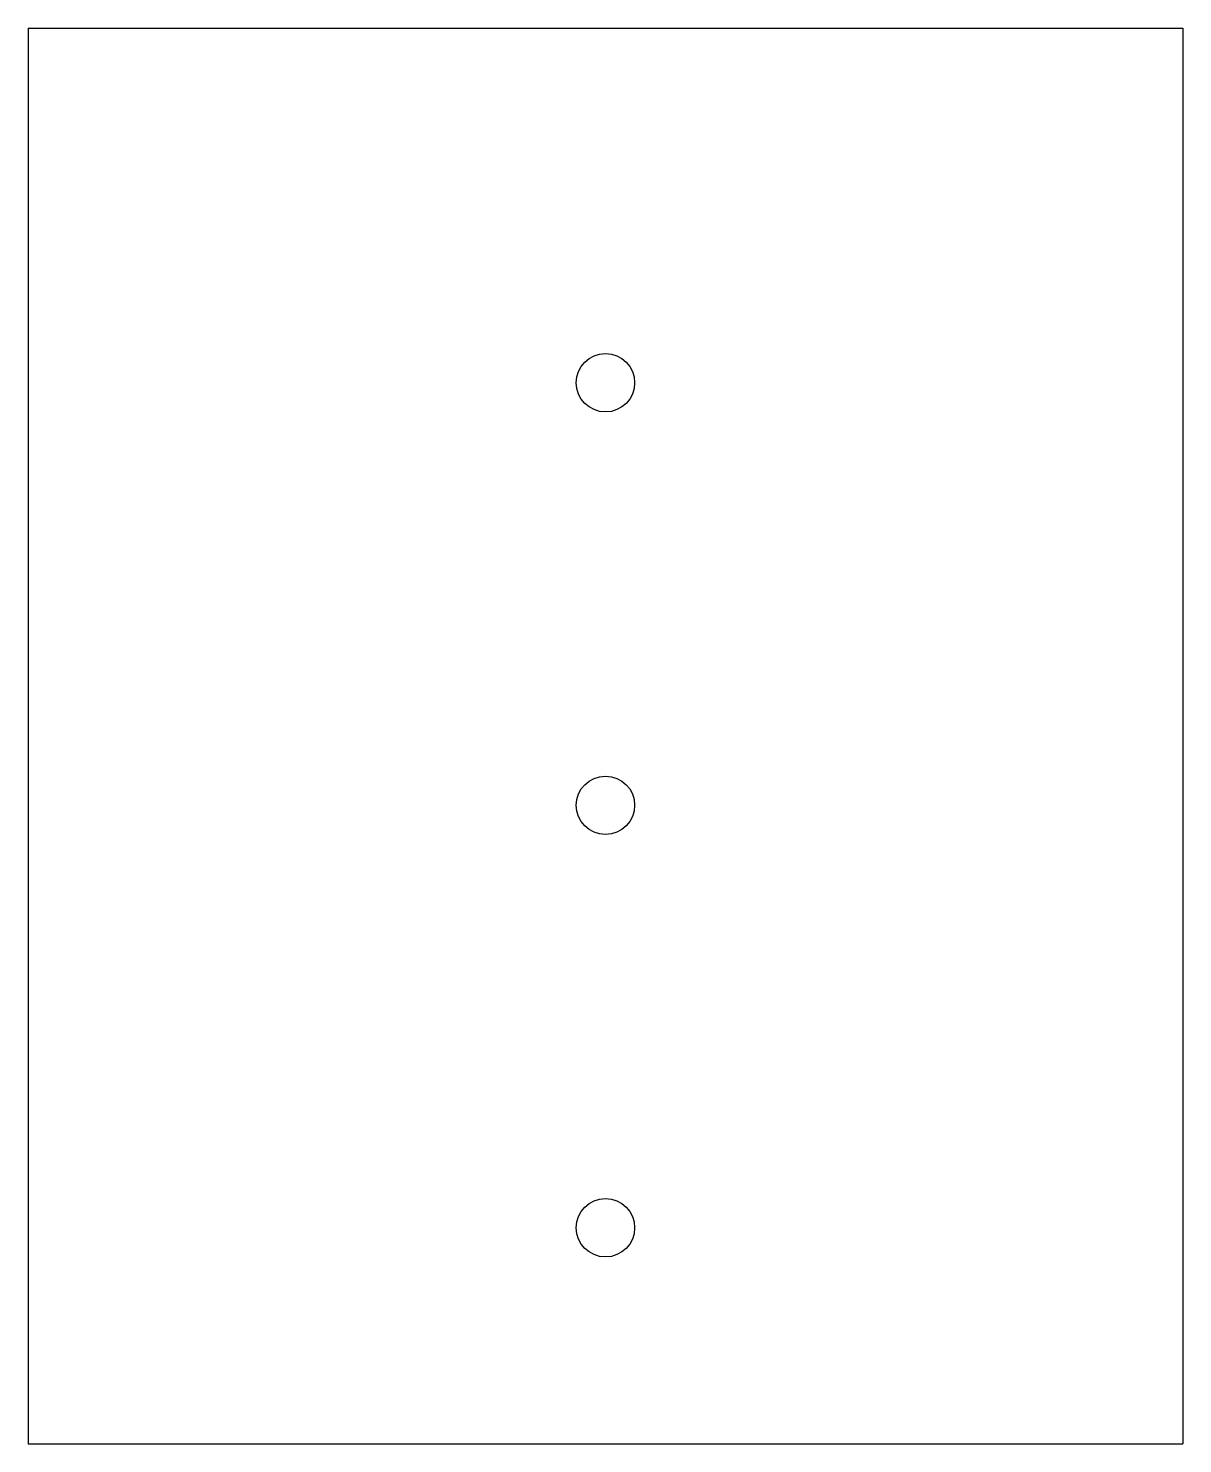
# Model space of a CAD drawing. Extents: x -1.37 to 1.37, y -1.68 to 1.68.
import ezdxf

# ---------------------------------------------------------------- set-up
doc = ezdxf.new("R2010")
doc.units = 0
doc.layers.add('VISIBLE', color=7, linetype='CONTINUOUS')

msp = doc.modelspace()

# ---------------------------------------------------------------- linework, layer by layer
at = {"layer": 'VISIBLE'}
for p, q in [((-1.3653, 1.675), (1.365325, 1.675)), ((-1.3653, 1.675), (-1.3653, -1.675)), ((1.365325, 1.675), (1.365325, -1.675)), ((-1.3653, -1.675), (1.365325, -1.675))]:
    msp.add_line(p, q, dxfattribs=at)
for centre in [(0, 0.836), (0, -0.164), (0, -1.164)]:
    msp.add_circle(centre, 0.069, dxfattribs=at)

doc.saveas('drawing.dxf')
